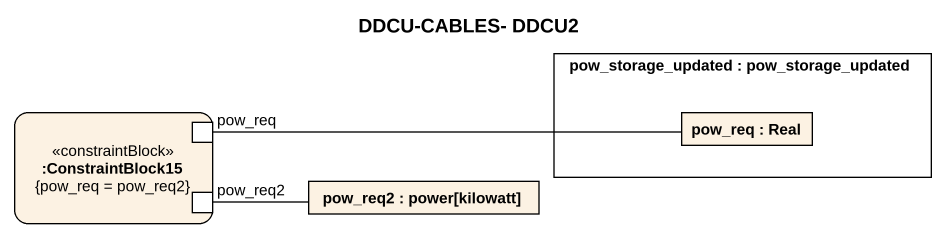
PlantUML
@startuml
title DDCU-CABLES- DDCU2
rectangle "pow_storage_updated : pow_storage_updated" as pow_storage_updated {
  rectangle "pow_req : Real" as pow_req_2
}
rectangle ":ConstraintBlock15\n{pow_req = pow_req2}" as ConstraintBlock15 <<constraintBlock>> {
  port pow_req
  port pow_req2
}
rectangle "pow_req2 : power[kilowatt]" as pow_req2_2
pow_req -right- pow_req_2
pow_req2 -right- pow_req2_2
@enduml
